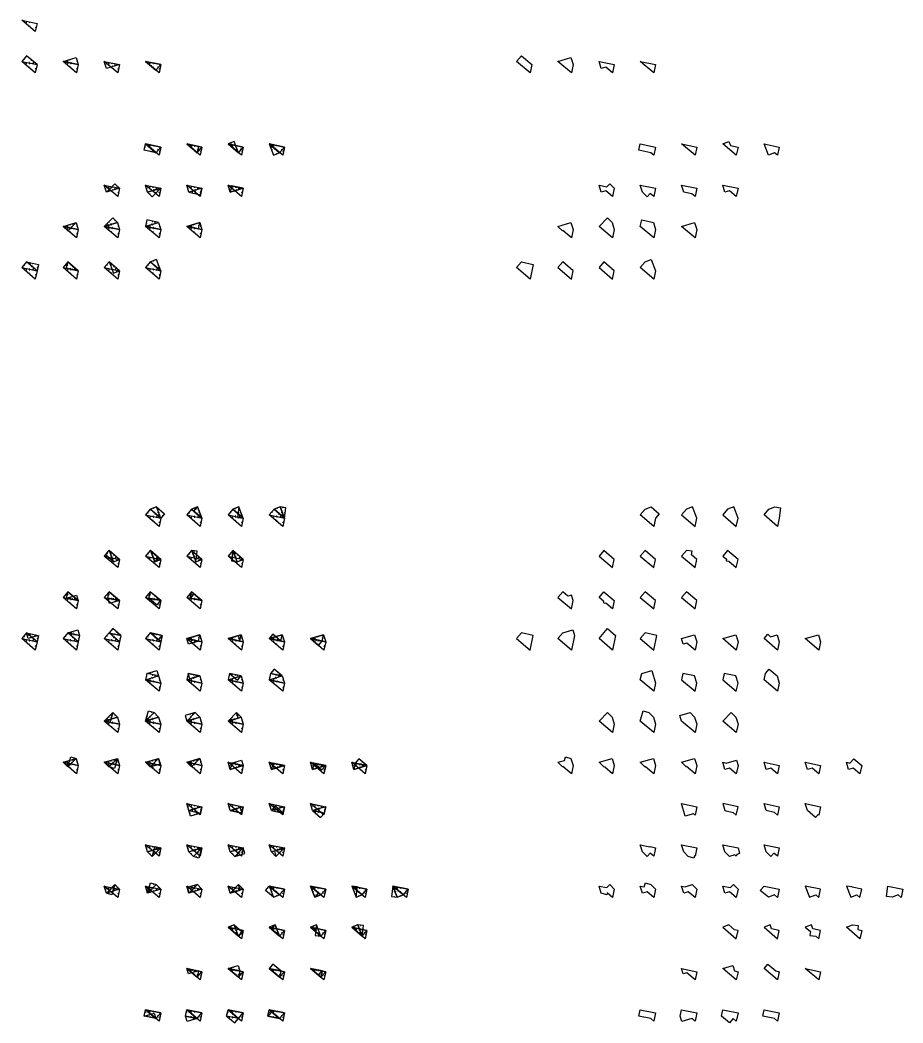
# Model space of a CAD drawing. Header units: millimetres. Extents: x 122552 to 2943733, y -2581954 to 22549.
# Drawn here: x 122552 to 780792, y -725221 to 22549 of the extents above; entities that cross this region are included whole.
import ezdxf

# ---------------------------------------------------------------- set-up
doc = ezdxf.new("R2010")
doc.units = ezdxf.units.MM
for name, color, linetype in [('BASE', 170, 'Continuous'), ('HYPOTENUSE', 10, 'Continuous'), ('PERPENDICULAR', 90, 'Continuous'), ('Standard', 7, 'Continuous')]:
    doc.layers.add(name, color=color, linetype=linetype)

# ---------------------------------------------------------------- blocks, each defined once
blk = doc.blocks.new('fundamental_block_GT')
at = {"color": 175, "true_color": 0x4554a5}
for p, q in [((439, -4), (439, 26)), ((439, 26), (469, 26)), ((469, 26), (460, 29)), ((469, 26), (460, 23))]:
    blk.add_line(p, q, dxfattribs=at)
at = {"color": 242, "true_color": 0xcd2027}
for p, q in [((441, 235), (456, 208)), ((456, 208), (482, 222)), ((482, 222), (472, 221)), ((482, 222), (475, 215))]:
    blk.add_line(p, q, dxfattribs=at)
at = {"color": 114, "true_color": 0x139b48}
for p, q in [((851, 261), (848, 251)), ((851, 231), (851, 261)), ((851, 261), (854, 251)), ((881, 231), (851, 231))]:
    blk.add_line(p, q, dxfattribs=at)
at = {"color": 4}
blk.add_arc((0, -2), 277, 359.9799, 28.4254, dxfattribs=at)
at = {"layer": 'BASE'}
blk.add_line((0, 0), (879, -7), dxfattribs=at)
at = {"layer": 'HYPOTENUSE'}
blk.add_line((883, 469), (0, 0), dxfattribs=at)
at = {"layer": 'PERPENDICULAR'}
blk.add_line((879, -7), (883, 469), dxfattribs=at)

msp = doc.modelspace()

# ---------------------------------------------------------------- linework, layer by layer
for points in [[(492777, -8290), (496356, -4078), (504117, -10673), (502823, -16827)], [(533278, -5377), (534858, -10673), (533565, -16827), (523519, -8290)], [(555841, -13586), (554261, -8290), (565600, -10673), (564306, -16827), (559284, -12558)], [(596342, -10673), (595048, -16827), (585002, -8290)], [(584003, -74527), (585002, -69773), (596342, -72157), (595048, -78311), (592763, -76368)], [(627084, -72157), (625790, -78311), (615744, -69773)], [(646486, -69773), (651016, -68020), (652156, -70965), (657825, -72157), (656532, -78311)], [(684988, -76368), (680457, -78121), (677227, -69773), (688567, -72157), (687273, -78311)], [(555841, -105811), (554261, -100515), (559930, -101707), (562159, -99470), (565600, -102898), (564306, -109052), (559284, -104783)], [(595048, -109052), (592429, -106826), (590024, -109239), (586583, -105811), (585002, -100515), (596342, -102898)], [(625790, -109052), (623504, -107110), (617325, -105811), (615744, -100515), (627084, -102898)], [(648066, -105811), (646486, -100515), (657825, -102898), (656532, -109052), (651509, -104783)], [(560578, -124915), (564020, -128344), (565600, -133640), (564306, -139794), (554261, -131256)], [(585002, -131256), (586002, -126503), (594761, -128344), (596342, -133640), (595048, -139794)], [(526960, -134685), (523519, -131256), (533278, -128344), (534858, -133640), (533565, -139794), (527232, -134412)], [(625503, -128344), (627084, -133640), (625790, -139794), (615744, -131256)], [(585002, -161998), (588582, -157787), (593112, -156034), (596342, -164382), (595048, -170536)], [(492777, -161998), (496356, -157787), (505116, -159628), (502823, -170536)], [(527098, -157787), (523519, -161998), (533565, -170536), (534858, -164382)], [(557840, -157787), (554261, -161998), (564306, -170536), (565600, -164382)], [(585002, -346448), (588582, -342237), (593112, -340484), (599107, -345579), (596342, -348832), (595048, -354986)], [(623854, -340484), (619323, -342237), (615744, -346448), (625790, -354986), (627084, -348832)], [(654595, -340484), (650065, -342237), (646486, -346448), (656532, -354986), (657825, -348832)], [(677227, -346448), (680807, -342237), (685337, -340484), (689572, -341029), (688567, -348832), (687273, -354986)], [(557840, -372979), (554261, -377190), (564306, -385728), (565600, -379574)], [(595048, -385728), (596342, -379574), (588582, -372979), (585002, -377190)], [(619323, -372979), (615744, -377190), (625790, -385728), (627084, -379574), (623203, -376276), (623558, -373524)], [(650065, -372979), (646486, -377190), (649223, -379516), (649060, -380781), (651006, -381032), (656532, -385728), (657825, -379574)], [(533638, -406224), (530978, -407018), (527098, -403720), (523519, -407932), (533565, -416469), (534858, -410315)], [(558061, -412565), (557500, -410685), (554261, -407932), (557840, -403720), (565600, -410315), (564306, -416469), (559284, -412201)], [(588582, -403720), (585002, -407932), (595048, -416469), (596342, -410315)], [(625790, -416469), (627084, -410315), (619323, -403720), (615744, -407932)], [(523519, -438673), (527098, -434462), (534637, -432212), (535858, -436303), (533565, -447211)], [(554261, -438673), (560605, -431209), (566599, -436303), (564306, -447211)], [(505116, -436303), (496356, -434462), (492777, -438673), (502823, -447211)], [(597341, -436303), (588582, -434462), (585002, -438673), (595048, -447211)], [(616965, -442765), (615744, -438673), (625503, -435761), (627084, -441057), (625790, -447211), (619624, -441971)], [(657825, -441057), (656532, -447211), (646486, -438673), (656245, -435761)], [(677227, -438673), (679992, -435420), (682107, -437217), (686986, -435761), (688567, -441057), (687273, -447211)], [(717728, -435761), (719309, -441057), (718015, -447211), (707969, -438673)], [(585002, -469415), (586002, -464661), (593540, -462412), (596342, -471799), (595048, -477953)], [(677227, -469415), (678227, -464661), (680992, -461408), (686986, -466503), (688567, -471799), (687273, -477953)], [(616743, -464661), (615744, -469415), (625790, -477953), (627084, -471799), (625503, -466503)], [(647485, -464661), (646486, -469415), (656532, -477953), (657825, -471799), (656245, -466503)], [(587225, -492610), (591320, -493816), (594761, -497244), (596342, -502541), (595048, -508694), (585002, -500157)], [(560578, -493816), (564020, -497244), (565600, -502541), (564306, -508694), (554261, -500157)], [(615744, -500157), (614523, -496066), (622062, -493816), (625503, -497244), (627084, -502541), (625790, -508694)], [(652804, -493816), (656245, -497244), (657825, -502541), (656532, -508694), (646486, -500157)], [(526960, -534327), (523519, -530899), (528398, -529442), (529182, -526780), (533278, -527986), (534858, -533282), (533565, -539436), (527232, -534054)], [(565600, -533282), (564306, -539436), (558609, -534594), (557702, -534327), (554261, -530899), (564020, -527986)], [(596342, -533282), (595048, -539436), (588883, -534196), (588444, -534327), (585002, -530899), (594761, -527986)], [(619185, -534327), (615744, -530899), (625503, -527986), (627084, -533282), (625790, -539436), (619457, -534054)], [(648066, -536195), (646486, -530899), (649066, -531441), (656604, -529191), (657825, -533282), (656532, -539436), (651509, -535167)], [(687273, -539436), (682250, -535167), (678808, -536195), (677227, -530899), (688567, -533282)], [(718015, -539436), (712992, -535167), (709550, -536195), (707969, -530899), (719309, -533282)], [(740291, -536195), (738711, -530899), (741291, -531441), (744056, -528188), (750050, -533282), (748757, -539436), (743734, -535167)], [(624647, -569207), (618545, -571028), (615744, -561640), (627084, -564024), (625790, -570178)], [(646486, -561640), (648066, -566936), (654246, -568235), (656532, -570178), (657825, -564024)], [(684988, -568235), (678808, -566936), (677227, -561640), (688567, -564024), (687273, -570178)], [(717495, -569736), (715544, -572031), (709550, -566936), (707969, -561640), (719309, -564024), (718015, -570178)], [(590024, -601107), (586583, -597678), (585002, -592382), (592151, -593885), (592246, -593560), (596342, -594766), (595048, -600920), (592429, -598693)], [(625790, -600920), (625375, -600567), (624861, -602313), (620766, -601107), (617325, -597678), (615744, -592382), (627084, -594766)], [(657825, -594766), (659046, -598857), (656826, -599520), (656532, -600920), (655389, -599948), (651507, -601107), (648066, -597678), (646486, -592382)], [(682249, -601107), (678808, -597678), (677227, -592382), (688567, -594766), (687273, -600920), (684654, -598693)], [(562159, -622079), (565600, -625507), (564306, -631661), (560332, -628284), (559937, -629626), (555841, -628420), (554261, -623124), (559930, -624316)], [(585002, -623124), (587959, -623745), (588805, -620873), (592901, -622079), (596342, -625507), (595048, -631661), (590025, -627392), (586583, -628420)], [(615744, -623124), (618324, -623666), (623642, -622079), (627084, -625507), (625790, -631661), (620767, -627392), (617325, -628420)], [(654384, -622079), (657825, -625507), (656532, -631661), (651509, -627392), (648066, -628420), (646486, -623124), (652156, -624316)], [(684988, -629719), (680457, -631472), (674463, -626377), (677227, -623124), (688567, -625507), (687273, -631661)], [(711199, -631472), (715729, -629719), (718015, -631661), (719309, -625507), (707969, -623124)], [(741941, -631472), (746471, -629719), (748757, -631661), (750050, -625507), (742902, -624005), (742945, -623669), (738711, -623124)], [(777213, -629719), (772682, -631472), (768448, -630927), (769453, -623124), (780792, -625507), (779498, -631661)], [(655245, -655707), (651016, -652113), (646486, -653865), (656532, -662403), (657825, -656249)], [(681758, -652113), (677227, -653865), (687273, -662403), (688567, -656249), (682897, -655057)], [(712500, -652113), (707969, -653865), (711849, -657163), (711495, -659915), (715729, -660461), (718015, -662403), (719309, -656249), (713639, -655057)], [(738711, -653865), (743241, -652113), (747476, -652658), (747093, -655628), (750050, -656249), (748757, -662403)], [(616965, -688698), (615744, -684607), (627084, -686991), (625790, -693145), (619624, -687905)], [(654024, -682357), (655245, -686449), (657825, -686991), (656532, -693145), (646486, -684607)], [(677227, -684607), (679992, -681354), (685987, -686449), (688567, -686991), (687273, -693145)], [(719309, -686991), (718015, -693145), (707969, -684607)], [(584003, -720103), (585002, -715349), (596342, -717733), (595048, -723886), (592763, -721944)], [(615966, -724194), (614745, -720103), (615744, -715349), (627084, -717733), (625790, -723886), (623504, -721944)], [(654246, -721944), (651481, -725197), (645486, -720103), (646486, -715349), (657825, -717733), (656532, -723886)], [(676228, -720103), (677227, -715349), (688567, -717733), (687273, -723886), (684988, -721944)]]:
    msp.add_lwpolyline(points, close=True)

# ---------------------------------------------------------------- block references
for p, xscale, yscale, zscale, rotation in [((135216, -10673), 11.58735412275399, 11.58735412275399, 11.58735412275399, 140.1281823004306), ((154618, -8290), -11.58735412275399, 11.58735412275399, 11.58735412275399, 196.12818230043), ((196700, -10673), -11.58735412275399, 11.58735412275399, 11.58735412275399, 16.12818230043002), ((216102, -8290), 11.58735412275399, 11.58735412275399, 11.58735412275399, 320.1281823004307), ((216102, -69773), 11.58735412275399, 11.58735412275399, 11.58735412275399, 320.1281823004307), ((246844, -69773), 11.58735412275399, 11.58735412275399, 11.58735412275399, 320.1281823004307), ((277585, -69773), 11.58735412275399, 11.58735412275399, 11.58735412275399, 320.1281823004307), ((308327, -69773), 11.58735412275399, 11.58735412275399, 11.58735412275399, 320.1281823004307), ((223862, -76368), -10.18429076373601, 10.18429076373601, 10.18429076373601, 347.6398495386388), ((246844, -69773), -10.18429076373601, 10.18429076373601, 10.18429076373601, 167.6398495386389), ((285346, -76368), 10.18429076373601, 10.18429076373601, 10.18429076373601, 111.6398495386396), ((308327, -69773), 10.18429076373601, 10.18429076373601, 10.18429076373601, 291.6398495386396), ((196700, -102898), -11.58735412275399, 11.58735412275399, 11.58735412275399, 16.12818230043002), ((186941, -105811), -10.18429076373601, 10.18429076373601, 10.18429076373601, 224.6165150622211), ((227441, -102898), -11.58735412275399, 11.58735412275399, 11.58735412275399, 16.12818230043002), ((227441, -102898), -10.18429076373601, 10.18429076373601, 10.18429076373601, 44.61651506222115), ((258183, -102898), -11.58735412275399, 11.58735412275399, 11.58735412275399, 16.12818230043002), ((248424, -105811), 10.18429076373601, 10.18429076373601, 10.18429076373601, 348.6165150622217), ((288925, -102898), -11.58735412275399, 11.58735412275399, 11.58735412275399, 16.12818230043002), ((288925, -102898), 10.18429076373601, 10.18429076373601, 10.18429076373601, 168.6165150622217), ((164377, -128344), -10.18429076373601, 10.18429076373601, 10.18429076373601, 44.616515062221), ((185360, -131256), -10.18429076373601, 10.18429076373601, 10.18429076373601, 224.616515062221), ((225861, -128344), 10.18429076373601, 10.18429076373601, 10.18429076373601, 168.6165150622217), ((246844, -131256), 10.18429076373601, 10.18429076373601, 10.18429076373601, 348.6165150622217), ((154618, -131256), -11.58735412275399, 11.58735412275399, 11.58735412275399, 196.12818230043), ((185360, -131256), -11.58735412275399, 11.58735412275399, 11.58735412275399, 196.12818230043), ((216102, -131256), -11.58735412275399, 11.58735412275399, 11.58735412275399, 196.12818230043), ((246844, -131256), -11.58735412275399, 11.58735412275399, 11.58735412275399, 196.12818230043), ((188939, -157787), 10.18429076373601, 10.18429076373601, 10.18429076373601, 291.6398495386396), ((227441, -164382), 10.18429076373601, 10.18429076373601, 10.18429076373601, 111.6398495386396), ((135216, -164382), 11.58735412275399, 11.58735412275399, 11.58735412275399, 140.1281823004306), ((127456, -157787), -10.18429076373601, 10.18429076373601, 10.18429076373601, 167.6398495386389), ((165958, -164382), 11.58735412275399, 11.58735412275399, 11.58735412275399, 140.1281823004306), ((165958, -164382), -10.18429076373601, 10.18429076373601, 10.18429076373601, 347.6398495386388), ((196700, -164382), 11.58735412275399, 11.58735412275399, 11.58735412275399, 140.1281823004306), ((227441, -164382), 11.58735412275399, 11.58735412275399, 11.58735412275399, 140.1281823004306), ((227441, -348832), 11.58735412275399, 11.58735412275399, 11.58735412275399, 140.1281823004306), ((227441, -348832), 10.18429076373601, 10.18429076373601, 10.18429076373601, 111.6398495386396), ((224212, -340484), -8.951118371073477, 8.951118371073479, 8.951118371073479, 139.1515167768493), ((258183, -348832), 11.58735412275399, 11.58735412275399, 11.58735412275399, 140.1281823004306), ((258183, -348832), 10.18429076373601, 10.18429076373601, 10.18429076373601, 111.6398495386396), ((258183, -348832), -8.95111837107348, 8.95111837107348, 8.95111837107348, 319.1515167768492), ((288925, -348832), 11.58735412275399, 11.58735412275399, 11.58735412275399, 140.1281823004306), ((288925, -348832), 10.18429076373601, 10.18429076373601, 10.18429076373601, 111.6398495386396), ((285695, -340484), 8.951118371073479, 8.951118371073479, 8.951118371073479, 263.151516776847), ((319667, -348832), 11.58735412275399, 11.58735412275399, 11.58735412275399, 140.1281823004306), ((319667, -348832), 10.18429076373601, 10.18429076373601, 10.18429076373601, 111.6398495386396), ((319667, -348832), 8.95111837107348, 8.95111837107348, 8.95111837107348, 83.15151677684698), ((196700, -379574), 11.58735412275399, 11.58735412275399, 11.58735412275399, 140.1281823004306), ((192169, -381327), -8.95111837107348, 8.95111837107348, 8.95111837107348, 319.1515167768492), ((188939, -372979), 10.18429076373601, 10.18429076373601, 10.18429076373601, 291.6398495386396), ((227441, -379574), 11.58735412275399, 11.58735412275399, 11.58735412275399, 140.1281823004306), ((219681, -372979), -8.951118371073477, 8.951118371073479, 8.951118371073479, 139.1515167768493), ((219681, -372979), 10.18429076373601, 10.18429076373601, 10.18429076373601, 291.6398495386396), ((258183, -379574), 11.58735412275399, 11.58735412275399, 11.58735412275399, 140.1281823004306), ((253653, -381327), 8.95111837107348, 8.95111837107348, 8.95111837107348, 83.15151677684698), ((250423, -372979), 10.18429076373601, 10.18429076373601, 10.18429076373601, 291.6398495386396), ((288925, -379574), 11.58735412275399, 11.58735412275399, 11.58735412275399, 140.1281823004306), ((281164, -372979), 8.951118371073479, 8.951118371073479, 8.951118371073479, 263.151516776847), ((281164, -372979), 10.18429076373601, 10.18429076373601, 10.18429076373601, 291.6398495386396), ((165958, -410315), 11.58735412275399, 11.58735412275399, 11.58735412275399, 140.1281823004306), ((165958, -410315), -10.18429076373601, 10.18429076373601, 10.18429076373601, 347.6398495386388), ((196700, -410315), 11.58735412275399, 11.58735412275399, 11.58735412275399, 140.1281823004306), ((196700, -410315), -10.18429076373601, 10.18429076373601, 10.18429076373601, 347.6398495386388), ((227441, -410315), 11.58735412275399, 11.58735412275399, 11.58735412275399, 140.1281823004306), ((227441, -410315), -10.18429076373601, 10.18429076373601, 10.18429076373601, 347.6398495386388), ((258183, -410315), 11.58735412275399, 11.58735412275399, 11.58735412275399, 140.1281823004306), ((258183, -410315), -10.18429076373601, 10.18429076373601, 10.18429076373601, 347.6398495386388), ((157198, -408474), -8.951118371073735, 8.951118371073735, 8.951118371073735, 196.1281823004283), ((196700, -410315), -8.951118371073735, 8.951118371073735, 8.951118371073735, 16.12818230042834), ((218682, -408474), 8.951118371073735, 8.951118371073735, 8.951118371073735, 320.1281823004318), ((258183, -410315), 8.951118371073735, 8.951118371073735, 8.951118371073735, 140.1281823004318), ((136216, -436303), -8.951118371073722, 8.951118371073722, 8.951118371073722, 16.12818230042866), ((158198, -434462), -8.95111837107372, 8.95111837107372, 8.95111837107372, 196.1281823004286), ((197699, -436303), 8.951118371073722, 8.951118371073722, 8.951118371073722, 140.1281823004322), ((219681, -434462), 8.95111837107372, 8.95111837107372, 8.95111837107372, 320.1281823004322), ((135216, -441057), 11.58735412275399, 11.58735412275399, 11.58735412275399, 140.1281823004306), ((127456, -434462), -10.18429076373601, 10.18429076373601, 10.18429076373601, 167.6398495386389), ((165958, -441057), 11.58735412275399, 11.58735412275399, 11.58735412275399, 140.1281823004306), ((158198, -434462), -10.18429076373601, 10.18429076373601, 10.18429076373601, 167.6398495386389), ((196700, -441057), 11.58735412275399, 11.58735412275399, 11.58735412275399, 140.1281823004306), ((188939, -434462), -10.18429076373601, 10.18429076373601, 10.18429076373601, 167.6398495386389), ((227441, -441057), 11.58735412275399, 11.58735412275399, 11.58735412275399, 140.1281823004306), ((219681, -434462), -10.18429076373601, 10.18429076373601, 10.18429076373601, 167.6398495386389), ((246844, -438673), -11.58735412275399, 11.58735412275399, 11.58735412275399, 196.12818230043), ((246844, -438673), 10.18429076373601, 10.18429076373601, 10.18429076373601, 348.6165150622217), ((255603, -440515), -8.951118371073722, 8.951118371073722, 8.951118371073722, 16.12818230042866), ((277585, -438673), -11.58735412275399, 11.58735412275399, 11.58735412275399, 196.12818230043), ((277585, -438673), -8.95111837107372, 8.95111837107372, 8.95111837107372, 196.1281823004286), ((277585, -438673), 10.18429076373601, 10.18429076373601, 10.18429076373601, 348.6165150622217), ((308327, -438673), -11.58735412275399, 11.58735412275399, 11.58735412275399, 196.12818230043), ((308327, -438673), 10.18429076373601, 10.18429076373601, 10.18429076373601, 348.6165150622217), ((317087, -440515), 8.951118371073722, 8.951118371073722, 8.951118371073722, 140.1281823004322), ((339069, -438673), 8.95111837107372, 8.95111837107372, 8.95111837107372, 320.1281823004322), ((339069, -438673), -11.58735412275399, 11.58735412275399, 11.58735412275399, 196.12818230043), ((339069, -438673), 10.18429076373601, 10.18429076373601, 10.18429076373601, 348.6165150622217), ((217101, -464661), -8.951118371073475, 8.951118371073473, 8.951118371073475, 196.1281823004316), ((256603, -466503), -8.951118371073475, 8.951118371073473, 8.951118371073475, 16.12818230043145), ((278585, -464661), 8.951118371073475, 8.951118371073475, 8.951118371073475, 320.1281823004293), ((318086, -466503), 8.951118371073475, 8.951118371073475, 8.951118371073475, 140.1281823004293), ((216102, -469415), -11.58735412275399, 11.58735412275399, 11.58735412275399, 196.12818230043), ((225861, -466503), 10.18429076373601, 10.18429076373601, 10.18429076373601, 168.6165150622217), ((246844, -469415), -11.58735412275399, 11.58735412275399, 11.58735412275399, 196.12818230043), ((256603, -466503), 10.18429076373601, 10.18429076373601, 10.18429076373601, 168.6165150622217), ((277585, -469415), -11.58735412275399, 11.58735412275399, 11.58735412275399, 196.12818230043), ((287344, -466503), 10.18429076373601, 10.18429076373601, 10.18429076373601, 168.6165150622217), ((308327, -469415), -11.58735412275399, 11.58735412275399, 11.58735412275399, 196.12818230043), ((318086, -466503), 10.18429076373601, 10.18429076373601, 10.18429076373601, 168.6165150622217), ((191678, -493816), -8.951118371073711, 8.951118371073711, 8.951118371073711, 73.10484782401038), ((216102, -500157), -8.951118371073713, 8.951118371073711, 8.951118371073711, 253.1048478240104), ((185360, -500157), -10.18429076373601, 10.18429076373601, 10.18429076373601, 224.616515062221), ((185360, -500157), -11.58735412275399, 11.58735412275399, 11.58735412275399, 196.12818230043), ((216102, -500157), -10.18429076373601, 10.18429076373601, 10.18429076373601, 224.616515062221), ((216102, -500157), -11.58735412275399, 11.58735412275399, 11.58735412275399, 196.12818230043), ((253161, -493816), 8.951118371073711, 8.951118371073711, 8.951118371073711, 197.104847824014), ((246844, -500157), -10.18429076373601, 10.18429076373601, 10.18429076373601, 224.616515062221), ((246844, -500157), -11.58735412275399, 11.58735412275399, 11.58735412275399, 196.12818230043), ((277585, -500157), 8.951118371073692, 8.951118371073692, 8.951118371073692, 17.10484782401415), ((277585, -500157), -10.18429076373601, 10.18429076373601, 10.18429076373601, 224.616515062221), ((277585, -500157), -11.58735412275399, 11.58735412275399, 11.58735412275399, 196.12818230043), ((154618, -530899), -11.58735412275399, 11.58735412275399, 11.58735412275399, 196.12818230043), ((164377, -527986), -10.18429076373601, 10.18429076373601, 10.18429076373601, 44.616515062221), ((158060, -534327), -8.951118371073488, 8.951118371073488, 8.951118371073488, 253.1048478240137), ((185360, -530899), -11.58735412275399, 11.58735412275399, 11.58735412275399, 196.12818230043), ((195119, -527986), -10.18429076373601, 10.18429076373601, 10.18429076373601, 44.616515062221), ((195119, -527986), -8.95111837107349, 8.951118371073488, 8.951118371073488, 73.10484782401358), ((216102, -530899), -11.58735412275399, 11.58735412275399, 11.58735412275399, 196.12818230043), ((225861, -527986), -10.18429076373601, 10.18429076373601, 10.18429076373601, 44.616515062221), ((219543, -534327), 8.951118371073488, 8.951118371073488, 8.951118371073488, 17.10484782401142), ((246844, -530899), -11.58735412275399, 11.58735412275399, 11.58735412275399, 196.12818230043), ((256603, -527986), -10.18429076373601, 10.18429076373601, 10.18429076373601, 44.616515062221), ((256603, -527986), 8.951118371073488, 8.951118371073488, 8.951118371073488, 197.1048478240115), ((288925, -533282), -11.58735412275399, 11.58735412275399, 11.58735412275399, 16.12818230043002), ((280165, -531441), -8.951118371073488, 8.951118371073488, 8.951118371073488, 196.1281823004312), ((319667, -533282), -11.58735412275399, 11.58735412275399, 11.58735412275399, 16.12818230043002), ((319667, -533282), -8.95111837107349, 8.951118371073488, 8.951118371073488, 16.12818230043121), ((350408, -533282), -11.58735412275399, 11.58735412275399, 11.58735412275399, 16.12818230043002), ((341649, -531441), 8.951118371073488, 8.951118371073488, 8.951118371073488, 320.1281823004289), ((381150, -533282), -11.58735412275399, 11.58735412275399, 11.58735412275399, 16.12818230043002), ((381150, -533282), 8.951118371073488, 8.951118371073488, 8.951118371073488, 140.1281823004289), ((288925, -533282), 10.18429076373601, 10.18429076373601, 10.18429076373601, 168.6165150622217), ((319667, -533282), 10.18429076373601, 10.18429076373601, 10.18429076373601, 168.6165150622217), ((350408, -533282), 10.18429076373601, 10.18429076373601, 10.18429076373601, 168.6165150622217), ((381150, -533282), 10.18429076373601, 10.18429076373601, 10.18429076373601, 168.6165150622217), ((258183, -564024), -11.58735412275399, 11.58735412275399, 11.58735412275399, 16.12818230043002), ((288925, -564024), -11.58735412275399, 11.58735412275399, 11.58735412275399, 16.12818230043002), ((319667, -564024), -11.58735412275399, 11.58735412275399, 11.58735412275399, 16.12818230043002), ((350408, -564024), -11.58735412275399, 11.58735412275399, 11.58735412275399, 16.12818230043002), ((248424, -566936), 10.18429076373601, 10.18429076373601, 10.18429076373601, 348.6165150622217), ((257184, -568778), -8.95111837107349, 8.951118371073488, 8.951118371073488, 16.12818230043121), ((279166, -566936), -8.951118371073488, 8.951118371073488, 8.951118371073488, 196.1281823004312), ((279166, -566936), 10.18429076373601, 10.18429076373601, 10.18429076373601, 348.6165150622217), ((309908, -566936), 10.18429076373601, 10.18429076373601, 10.18429076373601, 348.6165150622217), ((318667, -568778), 8.951118371073488, 8.951118371073488, 8.951118371073488, 140.1281823004289), ((340649, -566936), 8.951118371073488, 8.951118371073488, 8.951118371073488, 320.1281823004289), ((340649, -566936), 10.18429076373601, 10.18429076373601, 10.18429076373601, 348.6165150622217), ((227441, -594766), -11.58735412275399, 11.58735412275399, 11.58735412275399, 16.12818230043002), ((258183, -594766), -11.58735412275399, 11.58735412275399, 11.58735412275399, 16.12818230043002), ((288925, -594766), -11.58735412275399, 11.58735412275399, 11.58735412275399, 16.12818230043002), ((319667, -594766), -11.58735412275399, 11.58735412275399, 11.58735412275399, 16.12818230043002), ((227441, -594766), -10.18429076373601, 10.18429076373601, 10.18429076373601, 44.61651506222115), ((221124, -601107), -8.951118371073488, 8.951118371073488, 8.951118371073488, 253.1048478240137), ((258183, -594766), -10.18429076373601, 10.18429076373601, 10.18429076373601, 44.61651506222115), ((258183, -594766), -8.95111837107349, 8.951118371073488, 8.951118371073488, 73.10484782401358), ((288925, -594766), -10.18429076373601, 10.18429076373601, 10.18429076373601, 44.61651506222115), ((282607, -601107), 8.951118371073488, 8.951118371073488, 8.951118371073488, 17.10484782401142), ((319667, -594766), -10.18429076373601, 10.18429076373601, 10.18429076373601, 44.61651506222115), ((319667, -594766), 8.951118371073488, 8.951118371073488, 8.951118371073488, 197.1048478240115), ((196700, -625507), -11.58735412275399, 11.58735412275399, 11.58735412275399, 16.12818230043002), ((227441, -625507), -11.58735412275399, 11.58735412275399, 11.58735412275399, 16.12818230043002), ((258183, -625507), -11.58735412275399, 11.58735412275399, 11.58735412275399, 16.12818230043002), ((288925, -625507), -11.58735412275399, 11.58735412275399, 11.58735412275399, 16.12818230043002), ((308327, -623124), 11.58735412275399, 11.58735412275399, 11.58735412275399, 320.1281823004307), ((339069, -623124), 11.58735412275399, 11.58735412275399, 11.58735412275399, 320.1281823004307), ((369810, -623124), 11.58735412275399, 11.58735412275399, 11.58735412275399, 320.1281823004307), ((400552, -623124), 11.58735412275399, 11.58735412275399, 11.58735412275399, 320.1281823004307), ((186941, -628420), -10.18429076373601, 10.18429076373601, 10.18429076373601, 224.6165150622211), ((193258, -622079), -8.95111837107349, 8.951118371073488, 8.951118371073488, 73.10484782401358), ((217682, -628420), -8.951118371073488, 8.951118371073488, 8.951118371073488, 253.1048478240137), ((217682, -628420), -10.18429076373601, 10.18429076373601, 10.18429076373601, 224.6165150622211), ((254742, -622079), 8.951118371073488, 8.951118371073488, 8.951118371073488, 197.1048478240115), ((248424, -628420), -10.18429076373601, 10.18429076373601, 10.18429076373601, 224.6165150622211), ((279166, -628420), 8.951118371073488, 8.951118371073488, 8.951118371073488, 17.10484782401142), ((279166, -628420), -10.18429076373601, 10.18429076373601, 10.18429076373601, 224.6165150622211), ((311557, -631472), -8.95111837107348, 8.95111837107348, 8.95111837107348, 319.1515167768492), ((308327, -623124), 10.18429076373601, 10.18429076373601, 10.18429076373601, 291.6398495386396), ((339069, -623124), -8.951118371073477, 8.951118371073479, 8.951118371073479, 139.1515167768493), ((339069, -623124), 10.18429076373601, 10.18429076373601, 10.18429076373601, 291.6398495386396), ((373040, -631472), 8.95111837107348, 8.95111837107348, 8.95111837107348, 83.15151677684698), ((369810, -623124), 10.18429076373601, 10.18429076373601, 10.18429076373601, 291.6398495386396), ((400552, -623124), 8.951118371073479, 8.951118371073479, 8.951118371073479, 263.151516776847), ((400552, -623124), 10.18429076373601, 10.18429076373601, 10.18429076373601, 291.6398495386396), ((277585, -653865), 11.58735412275399, 11.58735412275399, 11.58735412275399, 320.1281823004307), ((308327, -653865), 11.58735412275399, 11.58735412275399, 11.58735412275399, 320.1281823004307), ((339069, -653865), 11.58735412275399, 11.58735412275399, 11.58735412275399, 320.1281823004307), ((369810, -653865), 11.58735412275399, 11.58735412275399, 11.58735412275399, 320.1281823004307), ((285346, -660461), 10.18429076373601, 10.18429076373601, 10.18429076373601, 111.6398495386396), ((282116, -652113), -8.951118371073477, 8.951118371073479, 8.951118371073479, 139.1515167768493), ((316087, -660461), 10.18429076373601, 10.18429076373601, 10.18429076373601, 111.6398495386396), ((316087, -660461), -8.95111837107348, 8.95111837107348, 8.95111837107348, 319.1515167768492), ((346829, -660461), 10.18429076373601, 10.18429076373601, 10.18429076373601, 111.6398495386396), ((343599, -652113), 8.951118371073479, 8.951118371073479, 8.951118371073479, 263.151516776847), ((377571, -660461), 10.18429076373601, 10.18429076373601, 10.18429076373601, 111.6398495386396), ((377571, -660461), 8.95111837107348, 8.95111837107348, 8.95111837107348, 83.15151677684698), ((246844, -684607), 11.58735412275399, 11.58735412275399, 11.58735412275399, 320.1281823004307), ((277585, -684607), 11.58735412275399, 11.58735412275399, 11.58735412275399, 320.1281823004307), ((308327, -684607), 11.58735412275399, 11.58735412275399, 11.58735412275399, 320.1281823004307), ((339069, -684607), 11.58735412275399, 11.58735412275399, 11.58735412275399, 320.1281823004307), ((246844, -684607), -10.18429076373601, 10.18429076373601, 10.18429076373601, 167.6398495386389), ((255603, -686449), -8.95111837107349, 8.951118371073488, 8.951118371073488, 16.12818230043121), ((277585, -684607), -10.18429076373601, 10.18429076373601, 10.18429076373601, 167.6398495386389), ((277585, -684607), -8.951118371073488, 8.951118371073488, 8.951118371073488, 196.1281823004312), ((308327, -684607), -10.18429076373601, 10.18429076373601, 10.18429076373601, 167.6398495386389), ((317087, -686449), 8.951118371073488, 8.951118371073488, 8.951118371073488, 140.1281823004289), ((339069, -684607), -10.18429076373601, 10.18429076373601, 10.18429076373601, 167.6398495386389), ((339069, -684607), 8.951118371073488, 8.951118371073488, 8.951118371073488, 320.1281823004289), ((223862, -721944), -10.18429076373601, 10.18429076373601, 10.18429076373601, 347.6398495386388), ((215103, -720103), -8.951118371073488, 8.951118371073488, 8.951118371073488, 196.1281823004312), ((216102, -715349), 11.58735412275399, 11.58735412275399, 11.58735412275399, 320.1281823004307), ((254604, -721944), -10.18429076373601, 10.18429076373601, 10.18429076373601, 347.6398495386388), ((246844, -715349), 11.58735412275399, 11.58735412275399, 11.58735412275399, 320.1281823004307), ((276586, -720103), 8.951118371073488, 8.951118371073488, 8.951118371073488, 320.1281823004289), ((285346, -721944), -10.18429076373601, 10.18429076373601, 10.18429076373601, 347.6398495386388), ((277585, -715349), 11.58735412275399, 11.58735412275399, 11.58735412275399, 320.1281823004307), ((316087, -721944), -10.18429076373601, 10.18429076373601, 10.18429076373601, 347.6398495386388), ((316087, -721944), 8.951118371073488, 8.951118371073488, 8.951118371073488, 140.1281823004289), ((308327, -715349), 11.58735412275399, 11.58735412275399, 11.58735412275399, 320.1281823004307), ((254604, -721944), -8.95111837107349, 8.951118371073488, 8.951118371073488, 16.12818230043121)]:
    msp.add_blockref('fundamental_block_GT', p, dxfattribs=dict(xscale=xscale, yscale=yscale, zscale=zscale, rotation=rotation))
at = {"layer": 'Standard', "xscale": -13.18371388650824, "yscale": 13.18371388650824, "zscale": 13.18371388650824, "rotation": 167.6398495386389}
for p in [(123877, 22452), (123877, -8290), (154618, -8290), (185360, -8290), (216102, -8290), (216102, -69773), (246844, -69773), (277585, -69773), (308327, -69773), (185360, -100515), (216102, -100515), (246844, -100515), (277585, -100515), (154618, -131256), (185360, -131256), (216102, -131256), (246844, -131256), (123877, -161998), (154618, -161998), (185360, -161998), (216102, -161998), (216102, -346448), (246844, -346448), (277585, -346448), (308327, -346448), (185360, -377190), (216102, -377190), (246844, -377190), (277585, -377190), (154618, -407932), (185360, -407932), (216102, -407932), (246844, -407932), (123877, -438673), (154618, -438673), (185360, -438673), (216102, -438673), (246844, -438673), (277585, -438673), (308327, -438673), (339069, -438673), (216102, -469415), (246844, -469415), (277585, -469415), (308327, -469415), (185360, -500157), (216102, -500157), (246844, -500157), (277585, -500157), (154618, -530899), (185360, -530899), (216102, -530899), (246844, -530899), (277585, -530899), (308327, -530899), (339069, -530899), (369810, -530899), (246844, -561640), (277585, -561640), (308327, -561640), (339069, -561640), (216102, -592382), (246844, -592382), (277585, -592382), (308327, -592382), (185360, -623124), (216102, -623124), (246844, -623124), (277585, -623124), (308327, -623124), (339069, -623124), (369810, -623124), (400552, -623124), (277585, -653865), (308327, -653865), (339069, -653865), (369810, -653865), (246844, -684607), (277585, -684607), (308327, -684607), (339069, -684607), (216102, -715349), (246844, -715349), (277585, -715349), (308327, -715349)]:
    msp.add_blockref('fundamental_block_GT', p, dxfattribs=at)

doc.saveas('drawing.dxf')
